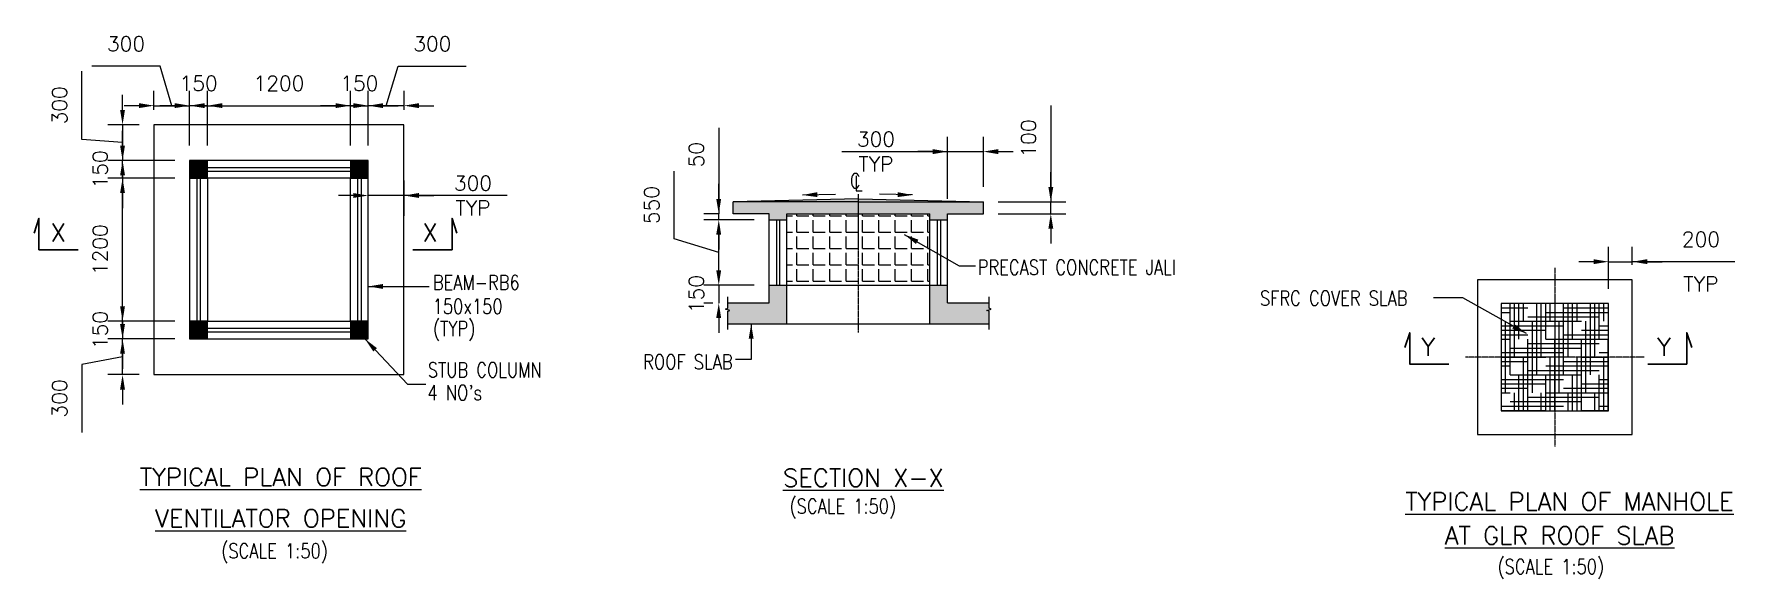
# Model space of a CAD drawing. Header units: millimetres. Extents: x -7644 to 230040, y 17031 to 222323.
# Drawn here: x 41306 to 55589, y 36685 to 41264 of the extents above; entities that cross this region are included whole.
import ezdxf
from ezdxf.enums import TextEntityAlignment as Align

# ---------------------------------------------------------------- set-up
doc = ezdxf.new("R2010")
doc.units = ezdxf.units.MM
doc.header["$LTSCALE"] = 4
doc.header["$MEASUREMENT"] = 0
doc.header["$PDMODE"] = 34
doc.linetypes.add('CENTER', pattern=[2, 1.25, -0.25, 0.25, -0.25])
for name, color, linetype in [('CENTER', 252, 'CENTER'), ('CL', 8, 'CENTER'), ('COLUMN', 7, 'Continuous'), ('DIM', 8, 'Continuous'), ('DIM LAYER', 8, 'Continuous'), ('HATCH', 253, 'Continuous'), ('RCC WALL', 7, 'Continuous'), ('SHADE', 5, 'Continuous'), ('txt-1', 7, 'Continuous'), ('txt-2', 7, 'Continuous'), ('WALL', 7, 'Continuous')]:
    doc.layers.add(name, color=color, linetype=linetype)
doc.layers.add('TX', color=7, linetype='Continuous', lineweight=9)
doc.styles.add('ROMANS', font='ROMANS')
doc.styles.add('SIMPLEX', font='romans.shx')
doc.dimstyles.new('1-75N', dxfattribs={"dimscale": 75, "dimtxt": 5, "dimasz": 5, "dimexe": 1.25, "dimexo": 1.25, "dimgap": 1.25, "dimtad": 1, "dimdec": 0, "dimdsep": 46, "dimtxsty": 'ROMANS', "dimcen": 1, "dimclrd": 8, "dimclre": 8, "dimclrt": 5, "dimadec": 0, "dimazin": 0, "dimtfac": 1, "dimtdec": 0, "dimtmove": 0, "dimatfit": 3, "dimfxl": 1, "dimarcsym": 0})

# ---------------------------------------------------------------- blocks, each defined once
blk = doc.blocks.new('*D26')
at = {"layer": 'DEFPOINTS', "color": 0, "transparency": 16777216}
for p in [(44113, 39907), (44113, 39611), (44413, 39611)]:
    blk.add_point(p, dxfattribs=at)
at = {"layer": 'DIM', "color": 8, "lineweight": -2, "transparency": 16777216}
for p, q in [((44113, 39736), (44113, 40032)), ((44413, 39736), (44413, 40032)), ((43988, 39907), (43863, 39907)), ((44413, 39907), (44113, 39907)), ((44413, 39907), (44113, 39907)), ((45278, 39907), (44413, 39907)), ((44538, 39907), (44663, 39907))]:
    blk.add_line(p, q, dxfattribs=at)
at = {"layer": 'DIM', "color": 8, "transparency": 16777216}
for points in [[(43988, 39928), (43988, 39887), (44113, 39907)], [(44538, 39928), (44538, 39887), (44413, 39907)]]:
    blk.add_solid(points, dxfattribs=at)
at = {"layer": 'DIM', "color": 5, "transparency": 16777216, "insert": (44992, 39907), "char_height": 125, "attachment_point": 5, "style": 'ROMANS'}
blk.add_mtext('300\\PTYP', dxfattribs=at)
blk = doc.blocks.new('*D27')
at = {"layer": 'DEFPOINTS', "color": 0, "transparency": 16777216}
for p in [(43963, 40662), (42763, 40202), (43963, 40202)]:
    blk.add_point(p, dxfattribs=at)
at = {"layer": 'DIM', "color": 8, "lineweight": -2, "transparency": 16777216}
for p, q in [((42763, 40327), (42763, 40787)), ((43963, 40327), (43963, 40787)), ((42888, 40662), (43838, 40662))]:
    blk.add_line(p, q, dxfattribs=at)
at = {"layer": 'DIM', "color": 8, "transparency": 16777216}
for points in [[(42888, 40683), (42888, 40642), (42763, 40662)], [(43838, 40683), (43838, 40642), (43963, 40662)]]:
    blk.add_solid(points, dxfattribs=at)
at = {"layer": 'DIM', "color": 5, "transparency": 16777216, "insert": (43363, 40850), "char_height": 125, "attachment_point": 5, "style": 'ROMANS'}
blk.add_mtext('1200', dxfattribs=at)
blk = doc.blocks.new('*D28')
at = {"layer": 'DEFPOINTS', "color": 0, "transparency": 16777216}
for p in [(44113, 40662), (43963, 40202), (44113, 40202)]:
    blk.add_point(p, dxfattribs=at)
at = {"layer": 'DIM', "color": 8, "lineweight": -2, "transparency": 16777216}
for p, q in [((43963, 40327), (43963, 40787)), ((44113, 40327), (44113, 40787)), ((43838, 40662), (43713, 40662)), ((43963, 40662), (44113, 40662)), ((44238, 40662), (44363, 40662))]:
    blk.add_line(p, q, dxfattribs=at)
at = {"layer": 'DIM', "color": 8, "transparency": 16777216}
for points in [[(43838, 40683), (43838, 40642), (43963, 40662)], [(44238, 40683), (44238, 40642), (44113, 40662)]]:
    blk.add_solid(points, dxfattribs=at)
at = {"layer": 'DIM', "color": 5, "transparency": 16777216, "insert": (44038, 40850), "char_height": 125, "attachment_point": 5, "style": 'ROMANS'}
blk.add_mtext('150', dxfattribs=at)
blk = doc.blocks.new('*D29')
at = {"layer": 'DEFPOINTS', "color": 0, "transparency": 16777216}
for p in [(42613, 40662), (42613, 40202), (42763, 40202)]:
    blk.add_point(p, dxfattribs=at)
at = {"layer": 'DIM', "color": 8, "lineweight": -2, "transparency": 16777216}
for p, q in [((42613, 40327), (42613, 40787)), ((42763, 40327), (42763, 40787)), ((42488, 40662), (42363, 40662)), ((42763, 40662), (42613, 40662)), ((42888, 40662), (43013, 40662))]:
    blk.add_line(p, q, dxfattribs=at)
at = {"layer": 'DIM', "color": 8, "transparency": 16777216}
for points in [[(42488, 40683), (42488, 40642), (42613, 40662)], [(42888, 40683), (42888, 40642), (42763, 40662)]]:
    blk.add_solid(points, dxfattribs=at)
at = {"layer": 'DIM', "color": 5, "transparency": 16777216, "insert": (42688, 40850), "char_height": 125, "attachment_point": 5, "style": 'ROMANS'}
blk.add_mtext('150', dxfattribs=at)
blk = doc.blocks.new('*D30')
at = {"layer": 'DEFPOINTS', "color": 0, "transparency": 16777216}
for p in [(42050, 40052), (42613, 40052), (42613, 38852)]:
    blk.add_point(p, dxfattribs=at)
at = {"layer": 'DIM', "color": 8, "lineweight": -2, "transparency": 16777216}
for p, q in [((42488, 40052), (41925, 40052)), ((42050, 38977), (42050, 39927)), ((42488, 38852), (41925, 38852))]:
    blk.add_line(p, q, dxfattribs=at)
at = {"layer": 'DIM', "color": 8, "transparency": 16777216}
for points in [[(42029, 39927), (42070, 39927), (42050, 40052)], [(42029, 38977), (42070, 38977), (42050, 38852)]]:
    blk.add_solid(points, dxfattribs=at)
at = {"layer": 'DIM', "color": 5, "transparency": 16777216, "insert": (41862, 39452), "char_height": 125, "attachment_point": 5, "rotation": 90, "style": 'ROMANS'}
blk.add_mtext('1200', dxfattribs=at)
blk = doc.blocks.new('*D31')
at = {"layer": 'DEFPOINTS', "color": 0, "transparency": 16777216}
for p in [(47056, 39704), (47478, 39704), (47478, 39154)]:
    blk.add_point(p, dxfattribs=at)
at = {"layer": 'DIM', "color": 8, "lineweight": -2, "transparency": 16777216}
for p, q in [((46681, 39542), (46681, 40113)), ((47353, 39704), (46931, 39704)), ((47056, 39279), (47056, 39579)), ((47056, 39429), (46681, 39542)), ((47353, 39154), (46931, 39154))]:
    blk.add_line(p, q, dxfattribs=at)
at = {"layer": 'DIM', "color": 8, "transparency": 16777216}
for points in [[(47035, 39579), (47076, 39579), (47056, 39704)], [(47035, 39279), (47076, 39279), (47056, 39154)]]:
    blk.add_solid(points, dxfattribs=at)
at = {"layer": 'DIM', "color": 5, "transparency": 16777216, "insert": (46493, 39827), "char_height": 125, "attachment_point": 5, "rotation": 90, "style": 'ROMANS'}
blk.add_mtext('550', dxfattribs=at)
blk = doc.blocks.new('*D32')
at = {"layer": 'DEFPOINTS', "color": 0, "transparency": 16777216}
for p in [(47478, 39154), (47056, 39004), (47131, 39004)]:
    blk.add_point(p, dxfattribs=at)
at = {"layer": 'DIM', "color": 8, "lineweight": -2, "transparency": 16777216}
for p, q in [((47056, 39279), (47056, 39404)), ((47353, 39154), (46931, 39154)), ((47056, 39154), (47056, 39004)), ((47006, 39004), (46931, 39004)), ((47056, 38879), (47056, 38754))]:
    blk.add_line(p, q, dxfattribs=at)
at = {"layer": 'DIM', "color": 8, "transparency": 16777216}
for points in [[(47035, 39279), (47076, 39279), (47056, 39154)], [(47035, 38879), (47076, 38879), (47056, 39004)]]:
    blk.add_solid(points, dxfattribs=at)
at = {"layer": 'DIM', "color": 5, "transparency": 16777216, "insert": (46868, 39079), "char_height": 125, "attachment_point": 5, "rotation": 90, "style": 'ROMANS'}
blk.add_mtext('150', dxfattribs=at)
blk = doc.blocks.new('*D33')
at = {"layer": 'DEFPOINTS', "color": 0, "transparency": 16777216}
for p in [(47056, 39754), (47178, 39754), (47478, 39704)]:
    blk.add_point(p, dxfattribs=at)
at = {"layer": 'DIM', "color": 8, "lineweight": -2, "transparency": 16777216}
for p, q in [((47056, 40477), (47056, 39754)), ((47056, 39879), (47056, 40004)), ((47053, 39754), (46931, 39754)), ((47056, 39704), (47056, 39754)), ((47056, 39704), (47056, 39754)), ((47353, 39704), (46931, 39704)), ((47056, 39579), (47056, 39454))]:
    blk.add_line(p, q, dxfattribs=at)
at = {"layer": 'DIM', "color": 8, "transparency": 16777216}
for points in [[(47035, 39879), (47076, 39879), (47056, 39754)], [(47035, 39579), (47076, 39579), (47056, 39704)]]:
    blk.add_solid(points, dxfattribs=at)
at = {"layer": 'DIM', "color": 5, "transparency": 16777216, "insert": (46868, 40251), "char_height": 125, "attachment_point": 5, "rotation": 90, "style": 'ROMANS'}
blk.add_mtext('50', dxfattribs=at)
blk = doc.blocks.new('*D34')
at = {"layer": 'DEFPOINTS', "color": 0, "transparency": 16777216}
for p in [(49278, 39854), (49844, 39854), (49278, 39754)]:
    blk.add_point(p, dxfattribs=at)
at = {"layer": 'DIM', "color": 8, "lineweight": -2, "transparency": 16777216}
for p, q in [((49844, 40663), (49844, 39854)), ((49844, 39979), (49844, 40104)), ((49403, 39854), (49969, 39854)), ((49844, 39754), (49844, 39854)), ((49844, 39754), (49844, 39854)), ((49403, 39754), (49969, 39754)), ((49844, 39629), (49844, 39504))]:
    blk.add_line(p, q, dxfattribs=at)
at = {"layer": 'DIM', "color": 8, "transparency": 16777216}
for points in [[(49824, 39979), (49865, 39979), (49844, 39854)], [(49824, 39629), (49865, 39629), (49844, 39754)]]:
    blk.add_solid(points, dxfattribs=at)
at = {"layer": 'DIM', "color": 5, "transparency": 16777216, "insert": (49657, 40386), "char_height": 125, "attachment_point": 5, "rotation": 90, "style": 'ROMANS'}
blk.add_mtext('100', dxfattribs=at)
blk = doc.blocks.new('*D35')
at = {"layer": 'DEFPOINTS', "color": 0, "transparency": 16777216}
for p in [(44113, 40662), (44413, 40502), (44113, 40202)]:
    blk.add_point(p, dxfattribs=at)
at = {"layer": 'DIM', "color": 8, "lineweight": -2, "transparency": 16777216}
for p, q in [((44263, 40662), (44365, 40995)), ((44365, 40995), (44936, 40995)), ((44113, 40327), (44113, 40787)), ((44413, 40627), (44413, 40787)), ((43988, 40662), (43863, 40662)), ((44413, 40662), (44113, 40662)), ((44413, 40662), (44113, 40662)), ((44538, 40662), (44663, 40662))]:
    blk.add_line(p, q, dxfattribs=at)
at = {"layer": 'DIM', "color": 8, "transparency": 16777216}
for points in [[(43988, 40683), (43988, 40642), (44113, 40662)], [(44538, 40683), (44538, 40642), (44413, 40662)]]:
    blk.add_solid(points, dxfattribs=at)
at = {"layer": 'DIM', "color": 5, "transparency": 16777216, "insert": (44651, 41182), "char_height": 125, "attachment_point": 5, "style": 'ROMANS'}
blk.add_mtext('300', dxfattribs=at)
blk = doc.blocks.new('*D21')
at = {"layer": 'DEFPOINTS', "color": 0, "transparency": 16777216}
for p in [(42613, 40662), (42313, 40502), (42613, 40202)]:
    blk.add_point(p, dxfattribs=at)
at = {"layer": 'DIM', "color": 8, "lineweight": -2, "transparency": 16777216}
for p, q in [((42365, 40995), (41793, 40995)), ((42463, 40662), (42365, 40995)), ((42313, 40627), (42313, 40787)), ((42613, 40327), (42613, 40787)), ((42188, 40662), (42063, 40662)), ((42313, 40662), (42613, 40662)), ((42313, 40662), (42613, 40662)), ((42738, 40662), (42863, 40662))]:
    blk.add_line(p, q, dxfattribs=at)
at = {"layer": 'DIM', "color": 8, "transparency": 16777216}
for points in [[(42188, 40683), (42188, 40642), (42313, 40662)], [(42738, 40683), (42738, 40642), (42613, 40662)]]:
    blk.add_solid(points, dxfattribs=at)
at = {"layer": 'DIM', "color": 5, "transparency": 16777216, "insert": (42079, 41182), "char_height": 125, "attachment_point": 5, "style": 'ROMANS'}
blk.add_mtext('300', dxfattribs=at)
blk = doc.blocks.new('*D36')
at = {"layer": 'DEFPOINTS', "color": 0, "transparency": 16777216}
for p in [(42050, 38702), (42613, 38702), (42313, 38402)]:
    blk.add_point(p, dxfattribs=at)
at = {"layer": 'DIM', "color": 8, "lineweight": -2, "transparency": 16777216}
for p, q in [((42050, 38827), (42050, 38952)), ((42488, 38702), (41925, 38702)), ((42050, 38402), (42050, 38702)), ((42050, 38402), (42050, 38702)), ((42050, 38552), (41709, 38488)), ((41709, 38488), (41709, 37916)), ((42188, 38402), (41925, 38402)), ((42050, 38277), (42050, 38152))]:
    blk.add_line(p, q, dxfattribs=at)
at = {"layer": 'DIM', "color": 8, "transparency": 16777216}
for points in [[(42029, 38827), (42070, 38827), (42050, 38702)], [(42029, 38277), (42070, 38277), (42050, 38402)]]:
    blk.add_solid(points, dxfattribs=at)
at = {"layer": 'DIM', "color": 5, "transparency": 16777216, "insert": (41521, 38202), "char_height": 125, "attachment_point": 5, "rotation": 90, "style": 'ROMANS'}
blk.add_mtext('300', dxfattribs=at)
blk = doc.blocks.new('*D22')
at = {"layer": 'DEFPOINTS', "color": 0, "transparency": 16777216}
for p in [(42313, 40502), (42050, 40202), (42613, 40202)]:
    blk.add_point(p, dxfattribs=at)
at = {"layer": 'DIM', "color": 8, "lineweight": -2, "transparency": 16777216}
for p, q in [((41709, 40379), (41709, 40951)), ((42050, 40627), (42050, 40752)), ((42188, 40502), (41925, 40502)), ((42050, 40502), (42050, 40202)), ((42050, 40502), (42050, 40202)), ((42050, 40352), (41709, 40379)), ((42488, 40202), (41925, 40202)), ((42050, 40077), (42050, 39952))]:
    blk.add_line(p, q, dxfattribs=at)
at = {"layer": 'DIM', "color": 8, "transparency": 16777216}
for points in [[(42029, 40627), (42070, 40627), (42050, 40502)], [(42029, 40077), (42070, 40077), (42050, 40202)]]:
    blk.add_solid(points, dxfattribs=at)
at = {"layer": 'DIM', "color": 5, "transparency": 16777216, "insert": (41521, 40665), "char_height": 125, "attachment_point": 5, "rotation": 90, "style": 'ROMANS'}
blk.add_mtext('300', dxfattribs=at)
blk = doc.blocks.new('*D23')
at = {"layer": 'DEFPOINTS', "color": 0, "transparency": 16777216}
for p in [(49278, 40276), (49278, 39854), (48978, 39754)]:
    blk.add_point(p, dxfattribs=at)
at = {"layer": 'DIM', "color": 8, "lineweight": -2, "transparency": 16777216}
for p, q in [((48978, 39879), (48978, 40401)), ((49278, 39979), (49278, 40401)), ((48090, 40276), (48978, 40276)), ((48853, 40276), (48728, 40276)), ((48978, 40276), (49278, 40276)), ((48978, 40276), (49278, 40276)), ((49403, 40276), (49528, 40276))]:
    blk.add_line(p, q, dxfattribs=at)
at = {"layer": 'DIM', "color": 8, "transparency": 16777216}
for points in [[(48853, 40297), (48853, 40255), (48978, 40276)], [(49403, 40297), (49403, 40255), (49278, 40276)]]:
    blk.add_solid(points, dxfattribs=at)
at = {"layer": 'DIM', "color": 5, "transparency": 16777216, "insert": (48376, 40276), "char_height": 125, "attachment_point": 5, "style": 'ROMANS'}
blk.add_mtext('300\\PTYP', dxfattribs=at)
blk = doc.blocks.new('*D24')
at = {"layer": 'DEFPOINTS', "color": 0, "transparency": 16777216}
for p in [(42050, 40202), (42613, 40202), (42313, 40052)]:
    blk.add_point(p, dxfattribs=at)
at = {"layer": 'DIM', "color": 8, "lineweight": -2, "transparency": 16777216}
for p, q in [((42050, 40327), (42050, 40452)), ((42488, 40202), (41925, 40202)), ((42050, 40052), (42050, 40202)), ((42188, 40052), (41925, 40052)), ((42050, 39927), (42050, 39802))]:
    blk.add_line(p, q, dxfattribs=at)
at = {"layer": 'DIM', "color": 8, "transparency": 16777216}
for points in [[(42029, 40327), (42070, 40327), (42050, 40202)], [(42029, 39927), (42070, 39927), (42050, 40052)]]:
    blk.add_solid(points, dxfattribs=at)
at = {"layer": 'DIM', "color": 5, "transparency": 16777216, "insert": (41862, 40127), "char_height": 125, "attachment_point": 5, "rotation": 90, "style": 'ROMANS'}
blk.add_mtext('150', dxfattribs=at)
blk = doc.blocks.new('*D25')
at = {"layer": 'DEFPOINTS', "color": 0, "transparency": 16777216}
for p in [(42313, 38852), (42050, 38702), (42613, 38702)]:
    blk.add_point(p, dxfattribs=at)
at = {"layer": 'DIM', "color": 8, "lineweight": -2, "transparency": 16777216}
for p, q in [((42050, 38977), (42050, 39102)), ((42188, 38852), (41925, 38852)), ((42050, 38852), (42050, 38702)), ((42488, 38702), (41925, 38702)), ((42050, 38577), (42050, 38452))]:
    blk.add_line(p, q, dxfattribs=at)
at = {"layer": 'DIM', "color": 8, "transparency": 16777216}
for points in [[(42029, 38977), (42070, 38977), (42050, 38852)], [(42029, 38577), (42070, 38577), (42050, 38702)]]:
    blk.add_solid(points, dxfattribs=at)
at = {"layer": 'DIM', "color": 5, "transparency": 16777216, "insert": (41862, 38777), "char_height": 125, "attachment_point": 5, "rotation": 90, "style": 'ROMANS'}
blk.add_mtext('150', dxfattribs=at)
blk = doc.blocks.new('*D90')
at = {"layer": 'DEFPOINTS', "color": 0, "transparency": 16777216}
for p in [(54727, 39351), (54727, 39199), (54527, 38999)]:
    blk.add_point(p, dxfattribs=at)
at = {"layer": 'DIM', "color": 8, "lineweight": -2, "transparency": 16777216}
for p, q in [((54527, 39124), (54527, 39476)), ((54727, 39324), (54727, 39476)), ((54402, 39351), (54277, 39351)), ((54527, 39351), (54727, 39351)), ((54527, 39351), (54727, 39351)), ((55589, 39351), (54727, 39351)), ((54852, 39351), (54977, 39351))]:
    blk.add_line(p, q, dxfattribs=at)
at = {"layer": 'DIM', "color": 8, "transparency": 16777216}
for points in [[(54402, 39372), (54402, 39331), (54527, 39351)], [(54852, 39372), (54852, 39331), (54727, 39351)]]:
    blk.add_solid(points, dxfattribs=at)
at = {"layer": 'DIM', "color": 5, "transparency": 16777216, "char_height": 125, "attachment_point": 5, "style": 'ROMANS'}
for s, insert in [('200', (55303, 39539)), ('TYP', (55303, 39164))]:
    blk.add_mtext(s, dxfattribs=dict(at, insert=insert))

msp = doc.modelspace()

# ---------------------------------------------------------------- hatches: boundary and pattern name
at = {"layer": 'HATCH'}
for points in [[(42612.5, 40052.1), (42762.5, 40052.1), (42762.5, 40202.1), (42612.5, 40202.1)], [(43962.5, 40052.1), (44112.5, 40052.1), (44112.5, 40202.1), (43962.5, 40202.1)], [(49278.1, 39854.2), (48228.1, 39854.2), (47178.1, 39854.2), (47178.1, 39754.2), (47478.1, 39754.2), (47478.1, 39704.2), (47628.1, 39704.2), (47628.1, 39754.2), (48828.1, 39754.2), (48828.1, 39704.2), (48978.1, 39704.2), (48978.1, 39754.2), (49278.1, 39754.2)], [(47628.1, 39154.2), (47478.1, 39154.2), (47478.1, 39004.2), (47130.9, 39004.2), (47130.9, 38959.4), (47113.7, 38953.2), (47148.1, 38940.7), (47130.9, 38934.4), (47130.9, 38829.2), (47628.1, 38829.2)], [(49325.2, 39004.2), (48978.1, 39004.2), (48978.1, 39154.2), (48828.1, 39154.2), (48828.1, 38829.2), (49325.2, 38829.2), (49325.2, 38934.4), (49308.1, 38940.7), (49342.4, 38953.2), (49325.2, 38959.4)], [(42612.5, 38702.1), (42762.5, 38702.1), (42762.5, 38852.1), (42612.5, 38852.1)], [(43962.5, 38702.1), (44112.5, 38702.1), (44112.5, 38852.1), (43962.5, 38852.1)]]:
    msp.add_hatch(color=256, dxfattribs=at).paths.add_polyline_path(points)
h = msp.add_hatch(dxfattribs=at)
h.set_pattern_fill('AR-CONC', color=9, scale=0.1)
h.set_pattern_definition([(50, (90391.614, -800271.013), (18.2184669, -1.59390855), [1.905, -20.955]), (355, (90391.614, -800271.013), (-3.52434214, 19.10568452), [1.524, -16.7640584]), (100.4514447, (90393.132, -800271.146), (14.6941247, 17.5117752), [1.6190009, -17.80902446]), (46.1842, (90391.614, -800265.933), (27.1079041, -4.2042328), [2.8575, -31.4325]), (96.6355576, (90393.873, -800266.283), (23.7404134, 24.7426125), [2.4285023, -26.7135608]), (351.184151, (90391.614, -800265.933), (23.7404134, 24.7426125), [2.2859967, -25.1459732]), (21, (90394.154, -800267.203), (15.16143913, -10.22651982), [1.905, -20.955]), (326, (90394.154, -800267.203), (6.18020283, 18.4187966), [1.524, -16.764]), (71.451445, (90395.417, -800268.055), (21.34164193, 8.1922769), [1.6190009, -17.80899376]), (37.5, (90391.6136, -800271.013), (0.308860325, 8.455503887), [0, -16.5608, 0, -17.018, 0, -16.8275]), (7.5, (90391.614, -800271.013), (6.68196625, 10.01805748), [0, -9.7028, 0, -16.1798, 0, -6.4135]), (327.5, (90385.9494, -800271.013), (13.559059517, -0.5728744), [0, -6.35, 0, -19.812, 0, -26.289]), (317.5, (90383.409, -800271.013), (14.81291814, 2.5426491), [0, -8.255, 0, -13.1572, 0, -18.669])])
h.paths.add_polyline_path([(48228.1, 39879.2), (47178.1, 39854.2), (49278.1, 39854.2)])
h = msp.add_hatch(dxfattribs=at)
h.set_pattern_fill('ANGLE', color=256, scale=500)
h.set_pattern_definition([(0, (0, 0), (0, 137.5), [100, -37.5]), (90, (0, 0), (-137.5, 8e-15), [100, -37.5])])
h.paths.add_polyline_path([(47628.1, 39154.2), (48828.1, 39154.2), (48828.1, 39749.6), (47628.1, 39749.6)])
h = msp.add_hatch(dxfattribs=at)
h.set_pattern_fill('HOUND', color=256, scale=600)
h.paths.add_polyline_path([(53627.2, 38998.5), (53627.2, 38098.5), (54527.2, 38098.5), (54527.2, 38998.5)])

# ---------------------------------------------------------------- linework, layer by layer
at = {"layer": 'CENTER'}
for points in [[(54077.2, 39298.5), (54077.2, 37798.5)], [(54827.2, 38548.5), (53327.2, 38548.5)]]:
    msp.add_lwpolyline(points, dxfattribs=at)
at = {"layer": 'CL'}
msp.add_lwpolyline([(48228.1, 38755.8), (48228.1, 39919.7)], dxfattribs=at)
at = {"layer": 'COLUMN'}
for points in [[(42612.5, 40052.1), (42762.5, 40052.1), (42762.5, 40202.1), (42612.5, 40202.1)], [(43962.5, 40052.1), (44112.5, 40052.1), (44112.5, 40202.1), (43962.5, 40202.1)], [(42612.5, 38702.1), (42762.5, 38702.1), (42762.5, 38852.1), (42612.5, 38852.1)], [(43962.5, 38702.1), (44112.5, 38702.1), (44112.5, 38852.1), (43962.5, 38852.1)]]:
    msp.add_lwpolyline(points, close=True, dxfattribs=at)
msp.add_lwpolyline([(43962.5, 38702.1), (44112.5, 38702.1)], dxfattribs=at)
at = {"layer": 'DIM LAYER'}
for points in [[(47539.6, 39704.2), (47539.6, 39154.2)], [(47566.6, 39704.2), (47566.6, 39154.2)], [(48889.6, 39704.2), (48889.6, 39154.2)], [(48916.6, 39704.2), (48916.6, 39154.2)]]:
    msp.add_lwpolyline(points, dxfattribs=at)
at = {"layer": 'RCC WALL'}
for q in [(47178.1, 39854.2), (49278.1, 39854.2)]:
    msp.add_line((48228.1, 39879.2), q, dxfattribs=at)
for points in [[(42312.5, 38402.1), (44412.5, 38402.1), (44412.5, 40502.1), (42312.5, 40502.1)], [(53427.2, 39198.5), (53427.2, 37898.5), (54727.2, 37898.5), (54727.2, 39198.5)], [(53627.2, 38998.5), (53627.2, 38098.5), (54527.2, 38098.5), (54527.2, 38998.5)]]:
    msp.add_lwpolyline(points, close=True, dxfattribs=at)
for points in [[(48228.1, 39854.2), (47178.1, 39854.2)], [(47178.1, 39754.2), (47178.1, 39854.2)], [(48228.1, 39854.2), (49278.1, 39854.2)], [(49278.1, 39754.2), (49278.1, 39854.2)], [(47478.1, 39754.2), (47178.1, 39754.2)], [(47478.1, 39004.2), (47478.1, 39754.2)], [(47628.1, 39754.2), (48828.1, 39754.2)], [(47628.1, 38829.2), (47628.1, 39754.2)], [(48828.1, 38829.2), (48828.1, 39754.2)], [(48978.1, 39754.2), (49278.1, 39754.2)], [(48978.1, 39004.2), (48978.1, 39754.2)], [(47478.1, 39154.2), (47628.1, 39154.2)], [(47628.1, 39154.2), (48828.1, 39154.2)], [(48828.1, 39154.2), (48978.1, 39154.2)], [(47130.9, 38781.5), (47130.9, 38934.4), (47148.1, 38940.7), (47113.7, 38953.2), (47130.9, 38959.4), (47130.9, 39055.5)], [(47130.9, 39004.2), (47478.1, 39004.2)], [(48978.1, 39004.2), (49325.2, 39004.2)], [(49325.2, 38781.5), (49325.2, 38934.4), (49308.1, 38940.7), (49342.4, 38953.2), (49325.2, 38959.4), (49325.2, 39055.5)], [(47130.9, 38829.2), (47628.1, 38829.2)], [(47628.1, 38829.2), (48828.1, 38829.2)], [(48828.1, 38829.2), (49325.2, 38829.2)]]:
    msp.add_lwpolyline(points, dxfattribs=at)
at = {"layer": 'SHADE'}
for points in [[(42612.5, 38702.1), (44112.5, 38702.1), (44112.5, 40202.1), (42612.5, 40202.1)], [(42762.5, 38852.1), (43962.5, 38852.1), (43962.5, 40052.1), (42762.5, 40052.1)]]:
    msp.add_lwpolyline(points, close=True, dxfattribs=at)
for points in [[(42762.5, 40142.1), (43962.5, 40142.1)], [(42672.5, 40052.1), (42672.5, 38852.1)], [(42702.5, 40052.1), (42702.5, 38852.1)], [(42762.5, 40112.1), (43962.5, 40112.1)], [(44022.5, 40052.1), (44022.5, 38852.1)], [(44052.5, 40052.1), (44052.5, 38852.1)], [(42762.5, 38792.1), (43962.5, 38792.1)], [(42762.5, 38762.1), (43962.5, 38762.1)]]:
    msp.add_lwpolyline(points, dxfattribs=at)
at = {"layer": 'txt-1', "lineweight": 30, "flags": 128}
for points in [[(41676, 39452.1), (41347.9, 39452.1), (41347.9, 39714.6), (41306.3, 39590.8)], [(44488.2, 39452.1), (44816.3, 39452.1), (44816.3, 39714.6), (44857.9, 39590.8)], [(53185.7, 38491.5), (52857.5, 38491.5), (52857.5, 38754), (52816, 38630.2)], [(54856.5, 38491.5), (55184.7, 38491.5), (55184.7, 38754), (55226.2, 38630.2)]]:
    msp.add_lwpolyline(points, dxfattribs=at)
at = {"layer": 'WALL'}
for points in [[(42612.5, 40052.1), (42762.5, 40052.1)], [(43962.5, 40052.1), (44112.5, 40052.1)], [(42612.5, 38702.1), (42762.5, 38702.1)]]:
    msp.add_lwpolyline(points, dxfattribs=at)
at = {"layer": 'WALL', "color": 7}
for points in [[(47478.1, 39704.2), (47628.1, 39704.2)], [(48828.1, 39704.2), (48978.1, 39704.2)]]:
    msp.add_lwpolyline(points, dxfattribs=at)

# ---------------------------------------------------------------- texts
at = {"layer": 'TX', "color": 6, "lineweight": 30, "style": 'SIMPLEX'}
for s, p in [('X', (41446.3, 39521.9)), ('X', (44567.9, 39521.9)), ('Y', (52955.9, 38561.3)), ('Y', (54936.3, 38561.3))]:
    msp.add_text(s, height=150, dxfattribs=at).set_placement(p)
at = {"layer": 'txt-1', "style": 'ROMANS'}
for s, p in [('%%UTYPICAL PLAN OF ROOF', (43378.1, 37541.5)), ('%%USECTION X-X', (48270.4, 37535.5)), ('%%UTYPICAL PLAN OF MANHOLE', (54199.3, 37336.2)), ('%%UVENTILATOR OPENING', (43378.1, 37194.7)), ('%%UAT GLR ROOF SLAB', (54116.6, 37050.7))]:
    msp.add_text(s, height=150, dxfattribs=at).set_placement(p, align=Align.MIDDLE_CENTER)
at = {"layer": 'txt-2', "style": 'ROMANS', "width": 0.8}
for s, p in [('C', (48157.2, 39967.9)), ('L', (48192.4, 39947.8)), ('PRECAST CONCRETE JALI', (49230.9, 39241.6)), ('BEAM-RB6', (44655.6, 39113.8)), ('150x150', (44653.6, 38914)), ('SFRC COVER SLAB ', (51600.7, 38982)), ('(TYP)', (44655.6, 38726.7)), ('STUB COLUMN', (44613.1, 38379.2)), ("4 NO's", (44610, 38188.1))]:
    msp.add_text(s, height=125, rotation=0, dxfattribs=at).set_placement(p)
msp.add_text('ROOF SLAB', height=125, rotation=0, dxfattribs=at).set_placement((47171.9, 38446.8), align=Align.RIGHT)
for p in [(48097.7, 37297.2), (43326, 36921.9), (54042.5, 36789.3)]:
    msp.add_text('(SCALE 1:50)', height=125, dxfattribs=at).set_placement(p, align=Align.MIDDLE_CENTER)

# ---------------------------------------------------------------- dimensions: what is measured, and where the dimension line sits
at = {"layer": 'DIM', "color": 5}
for base, p1, p2, angle, picture, middle in [((42612.5, 40662.4), (42312.5, 40502.1), (42612.5, 40202.1), 180, '*D21', (42239.9, 40994.7)), ((42049.6, 40202.1), (42312.5, 40502.1), (42612.5, 40202.1), 270, '*D22', (41708.9, 40504.2)), ((49844.4, 39854.2), (49278.1, 39754.2), (49278.1, 39854.2), 90, '*D34', (49685.9, 40385.9)), ((42049.6, 40202.1), (42312.5, 40052.1), (42612.5, 40202.1), 90, '*D24', (42049.6, 40127.1)), ((47055.6, 39754.2), (47478.1, 39704.2), (47178.1, 39754.2), 90, '*D33', (47078.9, 40251)), ((47055.6, 39004.2), (47478.1, 39154.2), (47130.9, 39004.2), 90, '*D32', (47055.6, 39079.2)), ((42049.6, 38702.1), (42312.5, 38852.1), (42612.5, 38702.1), 270, '*D25', (42049.6, 38777.1)), ((42049.6, 38702.1), (42312.5, 38402.1), (42612.5, 38702.1), 90, '*D36', (41708.9, 38362.8))]:
    dim = msp.add_linear_dim(base=base, p1=p1, p2=p2, angle=angle, dimstyle='1-75N', override={"dimscale": 100, "dimtxt": 1.25, "dimasz": 1.25, "dimtmove": 1}, dxfattribs=at)
    dim.commit()
    dim.dimension.update_dxf_attribs({"geometry": picture, "text_midpoint": middle, "dimtype": 160})
for base, p1, p2, picture, middle in [((44112.5, 40662.4), (44412.5, 40502.1), (44112.5, 40202.1), '*D35', (44489.9, 40994.7)), ((42612.5, 40662.4), (42762.5, 40202.1), (42612.5, 40202.1), '*D29', (42687.5, 40662.4)), ((44112.5, 40662.4), (43962.5, 40202.1), (44112.5, 40202.1), '*D28', (44037.5, 40662.4))]:
    dim = msp.add_linear_dim(base=base, p1=p1, p2=p2, dimstyle='1-75N', override={"dimscale": 100, "dimtxt": 1.25, "dimasz": 1.25, "dimtmove": 1}, dxfattribs=at)
    dim.commit()
    dim.dimension.update_dxf_attribs({"geometry": picture, "text_midpoint": middle, "dimtype": 160})
dim = msp.add_linear_dim(base=(43962.5, 40662.4), p1=(42762.5, 40202.1), p2=(43962.5, 40202.1), dimstyle='1-75N', override={"dimscale": 100, "dimtxt": 1.25, "dimasz": 1.25, "dimtmove": 1}, dxfattribs=at)
dim.commit()
dim.dimension.update_dxf_attribs({"geometry": '*D27', "text_midpoint": (43362.5, 40849.9)})
dim = msp.add_linear_dim(base=(49278.1, 40276.1), p1=(48978.1, 39754.2), p2=(49278.1, 39854.2), angle=180, text='<>\\XTYP', dimstyle='1-75N', override={"dimscale": 100, "dimtxt": 1.25, "dimasz": 1.25, "dimtmove": 1}, dxfattribs=at)
dim.commit()
dim.dimension.update_dxf_attribs({"geometry": '*D23', "text_midpoint": (48376, 40151.1), "dimtype": 160})
for base, p1, p2, picture, middle in [((42049.6, 40052.1), (42612.5, 38852.1), (42612.5, 40052.1), '*D30', (41862.1, 39452.1)), ((47055.6, 39704.2), (47478.1, 39154.2), (47478.1, 39704.2), '*D31', (46493.1, 39666.7))]:
    dim = msp.add_linear_dim(base=base, p1=p1, p2=p2, angle=90, dimstyle='1-75N', override={"dimscale": 100, "dimtxt": 1.25, "dimasz": 1.25, "dimtmove": 1}, dxfattribs=at)
    dim.commit()
    dim.dimension.update_dxf_attribs({"geometry": picture, "text_midpoint": middle})
for base, p1, p2, picture, middle in [((44112.5, 39907.4), (44412.5, 39610.5), (44112.5, 39610.5), '*D26', (44992, 39907.4)), ((54727.2, 39351.5), (54527.2, 38998.5), (54727.2, 39198.5), '*D90', (55303.4, 39351.5))]:
    dim = msp.add_linear_dim(base=base, p1=p1, p2=p2, text='<>\\XTYP', dimstyle='1-75N', override={"dimscale": 100, "dimtxt": 1.25, "dimasz": 1.25, "dimtmove": 1}, dxfattribs=at)
    dim.commit()
    dim.dimension.update_dxf_attribs({"geometry": picture, "text_midpoint": middle, "dimtype": 160})

# ---------------------------------------------------------------- leaders
at = {"layer": 'DIM'}
for points in [[(47758.2, 39911.6), (48035.5, 39918.2)], [(48683.5, 39911.6), (48406.2, 39918.2)], [(48613.3, 39580.2), (49075.7, 39315.8), (49210.5, 39315.8)], [(44112.5, 39143.2), (44468.6, 39143.2), (44623.2, 39143.2)], [(53838.4, 38746.9), (53303.1, 39047.3), (53057.4, 39047.3)], [(47328.2, 38829.2), (47328.2, 38528.5), (47195.3, 38528.5)], [(44085, 38702.1), (44441, 38321.9), (44595.7, 38321.9)]]:
    msp.add_leader(points, dimstyle='1-75N', override={"dimscale": 100, "dimasz": 1.25, "dimtad": 0}, dxfattribs=at)

doc.saveas('drawing.dxf')
